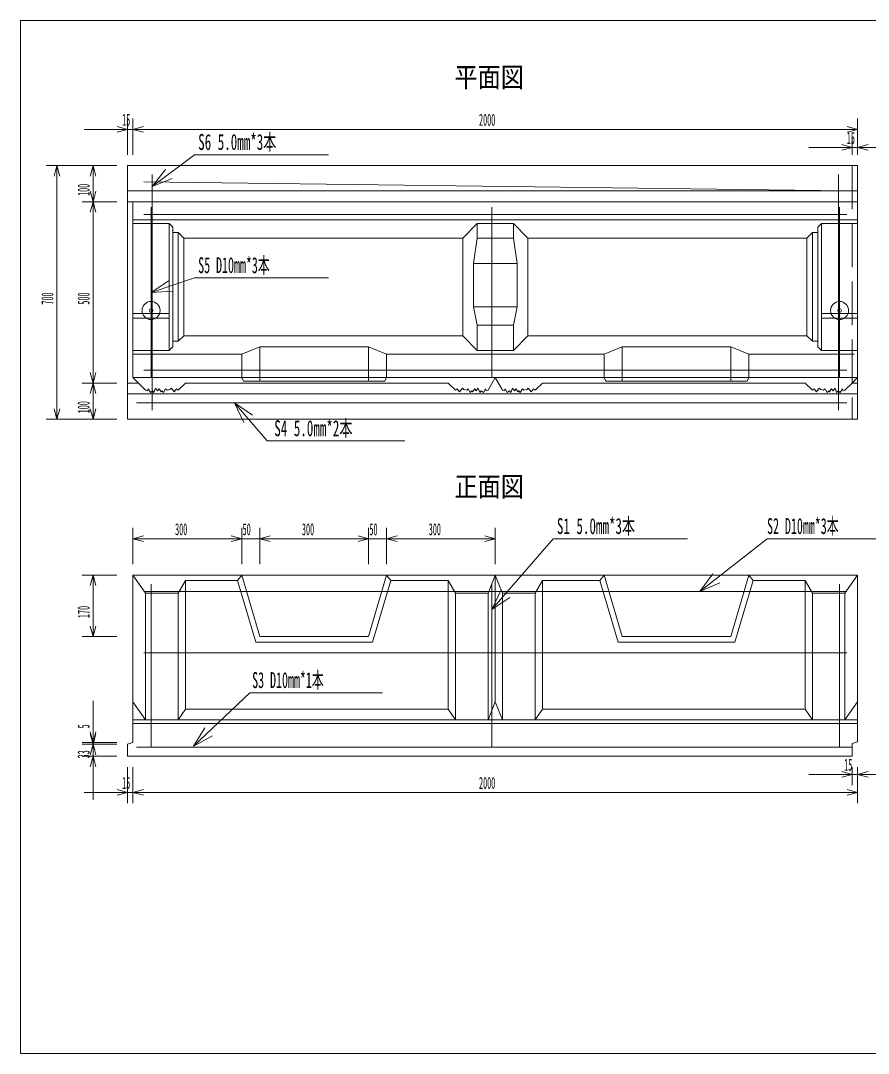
# Model space of a CAD drawing. Units: millimetres, scale not verified. Extents: x 842 to 4798, y 625 to 3475.
# Drawn here: x 842 to 3182, y 625 to 3475 of the extents above; entities that cross this region are included whole.
import ezdxf
from ezdxf.enums import TextEntityAlignment as Align

# ---------------------------------------------------------------- set-up
doc = ezdxf.new("R2010")
doc.units = ezdxf.units.MM
doc.header["$LTSCALE"] = 20
doc.linetypes.add('USER1', pattern=[8, 6, -2])
for name, color, linetype, lineweight in [('1', 7, 'Continuous', 18), ('10', 3, 'Continuous', 18), ('17', 7, 'Continuous', 18), ('18', 7, 'Continuous', 18), ('2', 7, 'Continuous', 18), ('6', 7, 'Continuous', 18), ('9', 2, 'Continuous', 18)]:
    doc.layers.add(name, color=color, linetype=linetype, lineweight=lineweight)
doc.styles.add('ＭＳ ゴシック', font='')
doc.styles.get('ＭＳ ゴシック').set_extended_font_data('MS Gothic')

msp = doc.modelspace()

# ---------------------------------------------------------------- linework, layer by layer
at = {"layer": '1'}
for p, q in [((842.5, 625), (842.5, 3475)), ((842.5, 3475), (4797.5, 3475)), ((1137.5, 3205), (1137.5, 3105)), ((1152.5, 3205), (1152.5, 3105)), ((1152.5, 3205), (1152.5, 3105)), ((3152.5, 3205), (3152.5, 3105)), ((1017.5, 3175), (1272.5, 3175)), ((1137.5, 3175), (1108.52, 3182.76)), ((1137.5, 3175), (1108.52, 3167.24)), ((1152.5, 3175), (1181.48, 3182.76)), ((1152.5, 3175), (1181.48, 3182.76)), ((1152.5, 3175), (1181.48, 3167.24)), ((1152.5, 3175), (3152.5, 3175)), ((1152.5, 3175), (1181.48, 3167.24)), ((3152.5, 3175), (3123.52, 3182.76)), ((3152.5, 3175), (3123.52, 3167.24)), ((3137.5, 3155), (3137.5, 3105)), ((3152.5, 3155), (3152.5, 3105)), ((3272.5, 3125), (3017.5, 3125)), ((3137.5, 3125), (3108.52, 3132.76)), ((3137.5, 3125), (3108.52, 3117.24)), ((3152.5, 3125), (3181.48, 3132.76)), ((3152.5, 3125), (3181.48, 3117.24)), ((912.5, 3075), (1107.5, 3075)), ((942.5, 3075), (934.74, 3046.02)), ((942.5, 3075), (942.5, 2375)), ((942.5, 3075), (950.26, 3046.02)), ((1012.5, 3075), (1107.5, 3075)), ((1042.5, 3075), (1034.74, 3046.02)), ((1042.5, 3075), (1042.5, 2975)), ((1042.5, 3075), (1050.26, 3046.02)), ((1137.5, 3075), (1137.5, 2375)), ((1137.5, 3075), (3152.5, 3075)), ((3152.5, 3075), (3152.5, 2975)), ((1042.5, 2975), (1034.74, 3003.98)), ((1042.5, 2975), (1050.26, 3003.98)), ((3152.5, 3005), (1137.5, 3005)), ((1012.5, 2975), (1107.5, 2975)), ((1012.5, 2975), (1107.5, 2975)), ((1042.5, 2975), (1034.74, 2946.02)), ((1042.5, 2975), (1042.5, 2475)), ((1042.5, 2975), (1050.26, 2946.02)), ((1137.5, 2975), (1152.5, 2975)), ((1152.5, 2975), (3152.5, 2975)), ((1152.5, 2975), (1152.5, 2490)), ((3152.5, 2975), (3152.5, 2490)), ((3142.5, 2925), (1152.5, 2925)), ((1242.5, 2915), (1152.5, 2915)), ((1252.5, 2915), (1242.5, 2915)), ((1252.5, 2565), (1252.5, 2915)), ((1252.5, 2915), (1262.5, 2905)), ((2102.5, 2915), (2062.5, 2875)), ((2102.5, 2915), (2202.5, 2915)), ((2102.5, 2915), (2102.5, 2875)), ((2202.5, 2915), (2202.5, 2875)), ((2202.5, 2915), (2242.5, 2875)), ((3052.5, 2915), (3042.5, 2905)), ((3052.5, 2565), (3052.5, 2915)), ((3052.5, 2915), (3062.5, 2915)), ((3062.5, 2915), (3152.5, 2915)), ((3137.5, 2925), (3152.5, 2925)), ((1262.5, 2575), (1262.5, 2905)), ((1277.5, 2890), (1262.5, 2890)), ((1277.5, 2890), (1292.5, 2875)), ((1277.5, 2890), (1277.5, 2590)), ((3012.5, 2875), (3027.5, 2890)), ((3027.5, 2890), (3042.5, 2890)), ((3027.5, 2890), (3027.5, 2590)), ((3042.5, 2575), (3042.5, 2905)), ((1292.5, 2875), (2062.5, 2875)), ((1292.5, 2605), (1292.5, 2875)), ((2062.5, 2875), (2062.5, 2605)), ((2102.5, 2875), (2092.5, 2805)), ((2102.5, 2875), (2202.5, 2875)), ((2212.5, 2805), (2202.5, 2875)), ((2242.5, 2605), (2242.5, 2875)), ((2242.5, 2875), (3012.5, 2875)), ((3012.5, 2605), (3012.5, 2875)), ((2092.5, 2805), (2212.5, 2805)), ((2092.5, 2805), (2092.5, 2685)), ((2212.5, 2685), (2212.5, 2805)), ((2092.5, 2685), (2102.5, 2635)), ((2092.5, 2685), (2212.5, 2685)), ((2202.5, 2635), (2212.5, 2685)), ((2202.5, 2635), (2102.5, 2635)), ((2102.5, 2635), (2102.5, 2565)), ((2202.5, 2565), (2202.5, 2635)), ((1277.5, 2590), (1292.5, 2605)), ((1292.5, 2605), (2062.5, 2605)), ((2062.5, 2605), (2102.5, 2565)), ((2202.5, 2565), (2242.5, 2605)), ((2242.5, 2605), (3012.5, 2605)), ((3027.5, 2590), (3012.5, 2605)), ((1152.5, 2565), (1242.5, 2565)), ((1242.5, 2565), (1252.5, 2565)), ((1252.5, 2565), (1262.5, 2575)), ((1262.5, 2590), (1277.5, 2590)), ((1452.5, 2555), (1502.5, 2575)), ((1502.5, 2575), (1802.5, 2575)), ((1502.5, 2575), (1502.5, 2490)), ((1802.5, 2575), (1852.5, 2555)), ((1802.5, 2490), (1802.5, 2575)), ((2202.5, 2565), (2102.5, 2565)), ((2452.5, 2555), (2502.5, 2575)), ((2502.5, 2575), (2802.5, 2575)), ((2502.5, 2575), (2502.5, 2490)), ((2802.5, 2575), (2852.5, 2555)), ((2802.5, 2490), (2802.5, 2575)), ((3027.5, 2590), (3042.5, 2590)), ((3052.5, 2565), (3042.5, 2575)), ((3062.5, 2565), (3052.5, 2565)), ((3152.5, 2565), (3062.5, 2565)), ((1452.5, 2555), (1152.5, 2555)), ((1452.5, 2555), (1452.5, 2490)), ((1852.5, 2555), (1852.5, 2490)), ((2452.5, 2555), (1852.5, 2555)), ((2452.5, 2555), (2452.5, 2490)), ((3142.5, 2555), (2852.5, 2555)), ((2852.5, 2490), (2852.5, 2555)), ((1152.5, 2527), (1152.5, 2490)), ((1042.5, 2475), (1034.74, 2503.98)), ((1042.5, 2475), (1050.26, 2503.98)), ((1152.5, 2490), (1167.5, 2475)), ((1152.5, 2490), (1452.5, 2490)), ((1452.5, 2490), (1502.5, 2490)), ((1452.5, 2490), (1457.5, 2480)), ((1457.5, 2480), (1847.5, 2480)), ((1502.5, 2490), (1802.5, 2490)), ((1502.5, 2490), (1502.5, 2480)), ((1802.5, 2490), (1852.5, 2490)), ((1802.5, 2490), (1802.5, 2480)), ((1847.5, 2480), (1852.5, 2490)), ((1852.5, 2490), (3152.5, 2490)), ((2132.5, 2455), (2152.5, 2490)), ((2172.5, 2455), (2152.5, 2490)), ((2452.5, 2490), (2457.5, 2480)), ((2457.5, 2480), (2847.5, 2480)), ((2502.5, 2490), (2502.5, 2480)), ((2802.5, 2490), (2802.5, 2480)), ((2847.5, 2480), (2852.5, 2490)), ((3152.5, 2490), (3137.5, 2475)), ((3152.5, 2490), (3152.5, 2375)), ((1012.5, 2475), (1107.5, 2475)), ((1012.5, 2475), (1107.5, 2475)), ((1042.5, 2475), (1034.74, 2446.02)), ((1042.5, 2475), (1042.5, 2375)), ((1042.5, 2475), (1050.26, 2446.02)), ((1137.5, 2475), (1167.5, 2475)), ((1167.5, 2475), (1187.5, 2455)), ((1192.5, 2453), (1187.5, 2455)), ((1194.5, 2459), (1192.5, 2453)), ((1200.5, 2449), (1194.5, 2459)), ((1206.5, 2453), (1200.5, 2449)), ((1210.5, 2449), (1206.5, 2453)), ((1214.5, 2461), (1210.5, 2449)), ((1220.5, 2453), (1214.5, 2461)), ((1224.5, 2459), (1220.5, 2453)), ((1230.5, 2451), (1224.5, 2459)), ((1232.5, 2453), (1230.5, 2451)), ((1236.5, 2449), (1232.5, 2453)), ((1242.5, 2459), (1236.5, 2449)), ((1246.5, 2455), (1242.5, 2459)), ((1254.5, 2457), (1246.5, 2455)), ((1258.5, 2461), (1254.5, 2457)), ((1266.5, 2451), (1258.5, 2461)), ((1272.5, 2459), (1266.5, 2451)), ((1277.5, 2455), (1272.5, 2459)), ((1297.5, 2475), (1277.5, 2455)), ((1297.5, 2475), (2022.5, 2475)), ((2022.5, 2475), (2042.5, 2455)), ((2042.5, 2455), (2047.5, 2459)), ((2047.5, 2459), (2053.5, 2451)), ((2053.5, 2451), (2061.5, 2461)), ((2061.5, 2461), (2065.5, 2457)), ((2065.5, 2457), (2073.5, 2455)), ((2073.5, 2455), (2077.5, 2459)), ((2077.5, 2459), (2083.5, 2449)), ((2083.5, 2449), (2087.5, 2453)), ((2087.5, 2453), (2089.5, 2451)), ((2089.5, 2451), (2095.5, 2459)), ((2095.5, 2459), (2099.5, 2453)), ((2099.5, 2453), (2105.5, 2461)), ((2105.5, 2461), (2109.5, 2449)), ((2109.5, 2449), (2113.5, 2453)), ((2113.5, 2453), (2119.5, 2449)), ((2119.5, 2449), (2125.5, 2459)), ((2125.5, 2459), (2127.5, 2453)), ((2127.5, 2453), (2132.5, 2455)), ((2177.5, 2453), (2172.5, 2455)), ((2179.5, 2459), (2177.5, 2453)), ((2185.5, 2449), (2179.5, 2459)), ((2191.5, 2453), (2185.5, 2449)), ((2195.5, 2449), (2191.5, 2453)), ((2199.5, 2461), (2195.5, 2449)), ((2205.5, 2453), (2199.5, 2461)), ((2209.5, 2459), (2205.5, 2453)), ((2215.5, 2451), (2209.5, 2459)), ((2217.5, 2453), (2215.5, 2451)), ((2221.5, 2449), (2217.5, 2453)), ((2227.5, 2459), (2221.5, 2449)), ((2231.5, 2455), (2227.5, 2459)), ((2239.5, 2457), (2231.5, 2455)), ((2243.5, 2461), (2239.5, 2457)), ((2251.5, 2451), (2243.5, 2461)), ((2257.5, 2459), (2251.5, 2451)), ((2262.5, 2455), (2257.5, 2459)), ((2282.5, 2475), (2262.5, 2455)), ((2282.5, 2475), (3007.5, 2475)), ((3007.5, 2475), (3027.5, 2455)), ((3027.5, 2455), (3032.5, 2459)), ((3032.5, 2459), (3038.5, 2451)), ((3038.5, 2451), (3046.5, 2461)), ((3046.5, 2461), (3050.5, 2457)), ((3050.5, 2457), (3058.5, 2455)), ((3058.5, 2455), (3062.5, 2459)), ((3062.5, 2459), (3068.5, 2449)), ((3068.5, 2449), (3072.5, 2453)), ((3072.5, 2453), (3074.5, 2451)), ((3074.5, 2451), (3080.5, 2459)), ((3080.5, 2459), (3084.5, 2453)), ((3084.5, 2453), (3090.5, 2461)), ((3090.5, 2461), (3094.5, 2449)), ((3094.5, 2449), (3098.5, 2453)), ((3098.5, 2453), (3104.5, 2449)), ((3104.5, 2449), (3110.5, 2459)), ((3110.5, 2459), (3112.5, 2453)), ((3112.5, 2453), (3117.5, 2455)), ((3137.5, 2475), (3117.5, 2455)), ((3137.5, 2475), (3152.5, 2475)), ((1137.5, 2445), (3152.5, 2445)), ((942.5, 2375), (934.74, 2403.98)), ((942.5, 2375), (950.26, 2403.98)), ((1042.5, 2375), (1034.74, 2403.98)), ((1042.5, 2375), (1050.26, 2403.98)), ((912.5, 2375), (1107.5, 2375)), ((1012.5, 2375), (1107.5, 2375)), ((3152.5, 2375), (1137.5, 2375)), ((1152.5, 2075), (1152.5, 1975)), ((1152.5, 2045), (1181.48, 2052.76)), ((1452.5, 2045), (1423.52, 2052.76)), ((1452.5, 2045), (1423.52, 2052.76)), ((1452.5, 2075), (1452.5, 1975)), ((1452.5, 2075), (1452.5, 1975)), ((1502.5, 2075), (1502.5, 1975)), ((1502.5, 2075), (1502.5, 1975)), ((1502.5, 2045), (1531.48, 2052.76)), ((1502.5, 2045), (1531.48, 2052.76)), ((1802.5, 2045), (1773.52, 2052.76)), ((1802.5, 2045), (1773.52, 2052.76)), ((1802.5, 2075), (1802.5, 1975)), ((1802.5, 2075), (1802.5, 1975)), ((1852.5, 2075), (1852.5, 1975)), ((1852.5, 2075), (1852.5, 1975)), ((1852.5, 2045), (1881.48, 2052.76)), ((1852.5, 2045), (1881.48, 2052.76)), ((2152.5, 2045), (2123.52, 2052.76)), ((2152.5, 2075), (2152.5, 1975)), ((1152.5, 2045), (1452.5, 2045)), ((1152.5, 2045), (1181.48, 2037.24)), ((1332.5, 2045), (1622.5, 2045)), ((1452.5, 2045), (1423.52, 2037.24)), ((1452.5, 2045), (1423.52, 2037.24)), ((1502.5, 2045), (1531.48, 2037.24)), ((1502.5, 2045), (1802.5, 2045)), ((1502.5, 2045), (1531.48, 2037.24)), ((1682.5, 2045), (1972.5, 2045)), ((1802.5, 2045), (1773.52, 2037.24)), ((1802.5, 2045), (1773.52, 2037.24)), ((1852.5, 2045), (1881.48, 2037.24)), ((1852.5, 2045), (2152.5, 2045)), ((1852.5, 2045), (1881.48, 2037.24)), ((2152.5, 2045), (2123.52, 2037.24)), ((1012.5, 1945), (1107.5, 1945)), ((1042.5, 1945), (1034.74, 1916.02)), ((1042.5, 1945), (1042.5, 1775)), ((1042.5, 1945), (1050.26, 1916.02)), ((1152.5, 1945), (3152.5, 1945)), ((1152.5, 1945), (1187.5, 1895)), ((1152.5, 1595), (1152.5, 1945)), ((1441.28, 1930), (1452.5, 1945)), ((1502.5, 1775), (1452.5, 1945)), ((1852.5, 1945), (1802.5, 1775)), ((1863.72, 1930), (1852.5, 1945)), ((2132.5, 1895), (2152.5, 1945)), ((2172.5, 1895), (2152.5, 1945)), ((2152.5, 1945), (2152.5, 1595)), ((2441.28, 1930), (2452.5, 1945)), ((2452.5, 1945), (2502.5, 1775)), ((2802.5, 1775), (2852.5, 1945)), ((2863.72, 1930), (2852.5, 1945)), ((3152.5, 1945), (3117.5, 1895)), ((3152.5, 1945), (3152.5, 1595)), ((1277.5, 1895), (1297.5, 1930)), ((1297.5, 1930), (1297.5, 1575)), ((1297.5, 1930), (1441.28, 1930)), ((1441.28, 1930), (1491.28, 1760)), ((1813.72, 1760), (1863.72, 1930)), ((1863.72, 1930), (2022.5, 1930)), ((2022.5, 1930), (2042.5, 1895)), ((2022.5, 1930), (2022.5, 1575)), ((2282.5, 1930), (2262.5, 1895)), ((2282.5, 1930), (2282.5, 1575)), ((2441.28, 1930), (2282.5, 1930)), ((2491.28, 1760), (2441.28, 1930)), ((2863.72, 1930), (2813.72, 1760)), ((3007.5, 1930), (2863.72, 1930)), ((3027.5, 1895), (3007.5, 1930)), ((3007.5, 1930), (3007.5, 1575)), ((1187.5, 1895), (1277.5, 1895)), ((1187.5, 1895), (1187.5, 1545)), ((1277.5, 1895), (1277.5, 1545)), ((2042.5, 1895), (2132.5, 1895)), ((2042.5, 1545), (2042.5, 1895)), ((2132.5, 1545), (2132.5, 1895)), ((2262.5, 1895), (2172.5, 1895)), ((2172.5, 1545), (2172.5, 1895)), ((2262.5, 1545), (2262.5, 1895)), ((3117.5, 1895), (3027.5, 1895)), ((3027.5, 1895), (3027.5, 1545)), ((3117.5, 1895), (3117.5, 1545)), ((1042.5, 1775), (1034.74, 1803.98)), ((1042.5, 1775), (1050.26, 1803.98)), ((1012.5, 1775), (1107.5, 1775)), ((1802.5, 1775), (1502.5, 1775)), ((2502.5, 1775), (2802.5, 1775)), ((1491.28, 1760), (1813.72, 1760)), ((2813.72, 1760), (2491.28, 1760)), ((1042.5, 1325), (1042.5, 1598)), ((1152.5, 1595), (1187.5, 1545)), ((1152.5, 1535), (1152.5, 1595)), ((1277.5, 1545), (1297.5, 1575)), ((1297.5, 1575), (2022.5, 1575)), ((2022.5, 1575), (2042.5, 1545)), ((2132.5, 1545), (2152.5, 1595)), ((2152.5, 1595), (2172.5, 1545)), ((2262.5, 1545), (2282.5, 1575)), ((2282.5, 1575), (3007.5, 1575)), ((3007.5, 1575), (3027.5, 1545)), ((3117.5, 1545), (3152.5, 1595)), ((3152.5, 1595), (3152.5, 1535)), ((1042.5, 1358), (1042.5, 1555.57)), ((1152.5, 1545), (3152.5, 1545)), ((1277.5, 1545), (1187.5, 1545)), ((2042.5, 1545), (2132.5, 1545)), ((2172.5, 1545), (2262.5, 1545)), ((3027.5, 1545), (3117.5, 1545)), ((1042.5, 1483), (1034.74, 1511.98)), ((1042.5, 1483), (1050.26, 1511.98)), ((3152.5, 1535), (1152.5, 1535)), ((1152.5, 1483), (1152.5, 1535)), ((3152.5, 1535), (3152.5, 1485)), ((1012.5, 1483), (1107.5, 1483)), ((1042.5, 1478), (1034.74, 1506.98)), ((1042.5, 1478), (1050.26, 1506.98)), ((1137.5, 1478), (1152.5, 1483)), ((3152.5, 1485), (3137.5, 1480)), ((1012.5, 1478), (1107.5, 1478)), ((1012.5, 1478), (1107.5, 1478)), ((1042.5, 1478), (1034.74, 1449.02)), ((1042.5, 1478), (1050.26, 1449.02)), ((1137.5, 1445), (1137.5, 1478)), ((3137.5, 1480), (3137.5, 1445)), ((1012.5, 1445), (1107.5, 1445)), ((1042.5, 1445), (1034.74, 1416.02)), ((1042.5, 1445), (1050.26, 1416.02)), ((1137.5, 1445), (3137.5, 1445)), ((1137.5, 1315), (1137.5, 1415)), ((1152.5, 1315), (1152.5, 1415)), ((1152.5, 1315), (1152.5, 1415)), ((3137.5, 1395), (3108.52, 1402.76)), ((3137.5, 1365), (3137.5, 1415)), ((3152.5, 1365), (3152.5, 1415)), ((3152.5, 1315), (3152.5, 1415)), ((3152.5, 1395), (3181.48, 1402.76)), ((3272.5, 1395), (3017.5, 1395)), ((3137.5, 1395), (3108.52, 1387.24)), ((3152.5, 1395), (3181.48, 1387.24)), ((1272.5, 1345), (1017.5, 1345)), ((1137.5, 1345), (1108.52, 1352.76)), ((1137.5, 1345), (1108.52, 1337.24)), ((1152.5, 1345), (1181.48, 1352.76)), ((1152.5, 1345), (1181.48, 1352.76)), ((3152.5, 1345), (1152.5, 1345)), ((1152.5, 1345), (1181.48, 1337.24)), ((1152.5, 1345), (1181.48, 1337.24)), ((3152.5, 1345), (3123.52, 1352.76)), ((3152.5, 1345), (3123.52, 1337.24)), ((4797.5, 625), (842.5, 625))]:
    msp.add_line(p, q, dxfattribs=at)
at = {"layer": '1', "linetype": 'USER1'}
for p, q in [((3137.5, 3075), (3137.5, 2375)), ((1152.5, 2666.5), (1242.5, 2666.5)), ((1152.5, 2653.5), (1242.5, 2653.5)), ((1242.5, 2666.5), (1252.5, 2666.5)), ((1242.5, 2653.5), (1252.5, 2653.5)), ((3062.5, 2666.5), (3052.5, 2666.5)), ((3062.5, 2653.5), (3052.5, 2653.5)), ((3152.5, 2666.5), (3062.5, 2666.5)), ((3152.5, 2653.5), (3062.5, 2653.5))]:
    msp.add_line(p, q, dxfattribs=at)
at = {"layer": '1'}
for centre, radius in [((1202.5, 2675), 25), ((1202.5, 2675), 5), ((3102.5, 2675), 25), ((3102.5, 2675), 5)]:
    msp.add_circle(centre, radius, dxfattribs=at)
at = {"layer": '10'}
for p, q in [((1202.5, 2960), (1202.5, 2490)), ((2142.5, 2960), (2142.5, 2490)), ((3102.5, 2490), (3102.5, 2960)), ((1202.5, 2725), (1322.5, 2765)), ((1322.5, 2765), (1692.5, 2765)), ((1202.5, 2725), (1252.57, 2758.06)), ((1202.5, 2725), (1262.39, 2728.59))]:
    msp.add_line(p, q, dxfattribs=at)
at = {"layer": '17'}
for p, q in [((1182.5, 2940), (3122.5, 2940)), ((3122.5, 2510), (1182.5, 2510)), ((2717.18, 1900), (2902.5, 2045)), ((2902.5, 2045), (3262.5, 2045)), ((2717.18, 1900), (2753.25, 1947.94)), ((2717.18, 1900), (2772.39, 1923.48)), ((3122.5, 1900), (1182.5, 1900)), ((3122.5, 1730), (1182.5, 1730))]:
    msp.add_line(p, q, dxfattribs=at)
at = {"layer": '18'}
for p, q in [((2142.5, 1850), (2312.5, 2045)), ((2312.5, 2045), (2682.5, 2045)), ((1202.5, 1920), (1202.5, 1470)), ((2142.5, 1920), (2142.5, 1470)), ((3102.5, 1920), (3102.5, 1470)), ((2142.5, 1850), (2168.88, 1903.89)), ((2142.5, 1850), (2192.29, 1883.48))]:
    msp.add_line(p, q, dxfattribs=at)
at = {"layer": '2'}
for p, q in [((1205, 3017.1), (1322.5, 3105)), ((1322.5, 3105), (1692.5, 3105)), ((1205, 3017.1), (1242.1, 3064.25)), ((1205, 3050), (1205, 2400)), ((3100, 3050), (3100, 2400)), ((1205, 3017.1), (1260.71, 3039.38))]:
    msp.add_line(p, q, dxfattribs=at)
at = {"layer": '6'}
for p, q in [((1319.4, 1472.5), (1475.06, 1620)), ((1475.06, 1620), (1841.53, 1620)), ((1319.4, 1472.5), (1350.79, 1523.64)), ((1319.4, 1472.5), (1372.15, 1501.09)), ((1162.5, 1470), (3137.5, 1470))]:
    msp.add_line(p, q, dxfattribs=at)
at = {"layer": '9'}
for p, q in [((1182.5, 3030), (3122.5, 3005)), ((3122.5, 2420), (1162.5, 2420)), ((1432.5, 2420), (1522.5, 2315)), ((1432.5, 2420), (1482.01, 2386.1)), ((1432.5, 2420), (1458.43, 2365.89)), ((1522.5, 2315), (1902.5, 2315))]:
    msp.add_line(p, q, dxfattribs=at)

# ---------------------------------------------------------------- texts
at = {"layer": '1', "style": 'ＭＳ ゴシック'}
for s, height, width, p in [('平面図', 54.99, 0.85, (2040, 3275)), ('15', 32.99, 0.5, (1122.5, 3175)), ('2000', 32.99, 0.5, (2107.5, 3175)), ('15', 32.99, 0.5, (3122.5, 3125)), ('正面図', 54.99, 0.85, (2040, 2145)), ('300', 32.99, 0.5, (1268.75, 2045)), ('50', 32.99, 0.5, (1455, 2045)), ('300', 32.99, 0.5, (1618.75, 2045)), ('50', 32.99, 0.5, (1805, 2045)), ('300', 32.99, 0.5, (1968.75, 2045)), ('15', 32.99, 0.5, (3115, 1395)), ('15', 32.99, 0.5, (1122.5, 1345)), ('2000', 32.99, 0.5, (2107.5, 1345))]:
    msp.add_text(s, height=height, dxfattribs=dict(at, width=width)).set_placement(p, align=Align.BOTTOM_LEFT)
at = {"layer": '1', "style": 'ＭＳ ゴシック', "width": 0.5}
for s, p in [('100', (1042.5, 2991.25)), ('700', (942.5, 2691.25)), ('500', (1042.5, 2691.25)), ('100', (1042.5, 2391.25)), ('170', (1042.5, 1826.25)), ('5', (1042.5, 1521.82)), ('33', (1042.5, 1439))]:
    msp.add_text(s, height=32.99, rotation=90, dxfattribs=at).set_placement(p, align=Align.BOTTOM_LEFT)
at = {"layer": '10', "color": 7, "style": 'ＭＳ ゴシック', "width": 0.55}
msp.add_text('S5 D10mm*3本', height=43.99, dxfattribs=at).set_placement((1332.5, 2765), align=Align.BOTTOM_LEFT)
at = {"layer": '17', "style": 'ＭＳ ゴシック', "width": 0.55}
msp.add_text('S2 D10mm*3本', height=43.99, dxfattribs=at).set_placement((2902.5, 2045), align=Align.BOTTOM_LEFT)
at = {"layer": '18', "style": 'ＭＳ ゴシック', "width": 0.6}
msp.add_text('S1 5.0mm*3本', height=43.99, dxfattribs=at).set_placement((2322.5, 2045), align=Align.BOTTOM_LEFT)
at = {"layer": '2', "style": 'ＭＳ ゴシック', "width": 0.6}
msp.add_text('S6 5.0mm*3本', height=43.99, dxfattribs=at).set_placement((1332.5, 3105), align=Align.BOTTOM_LEFT)
at = {"layer": '6', "style": 'ＭＳ ゴシック', "width": 0.55}
msp.add_text('S3 D10mm*1本', height=43.99, dxfattribs=at).set_placement((1481.53, 1620), align=Align.BOTTOM_LEFT)
at = {"layer": '9', "color": 7, "style": 'ＭＳ ゴシック', "width": 0.6}
msp.add_text('S4 5.0mm*2本', height=43.99, dxfattribs=at).set_placement((1542.5, 2315), align=Align.BOTTOM_LEFT)

doc.saveas('drawing.dxf')
